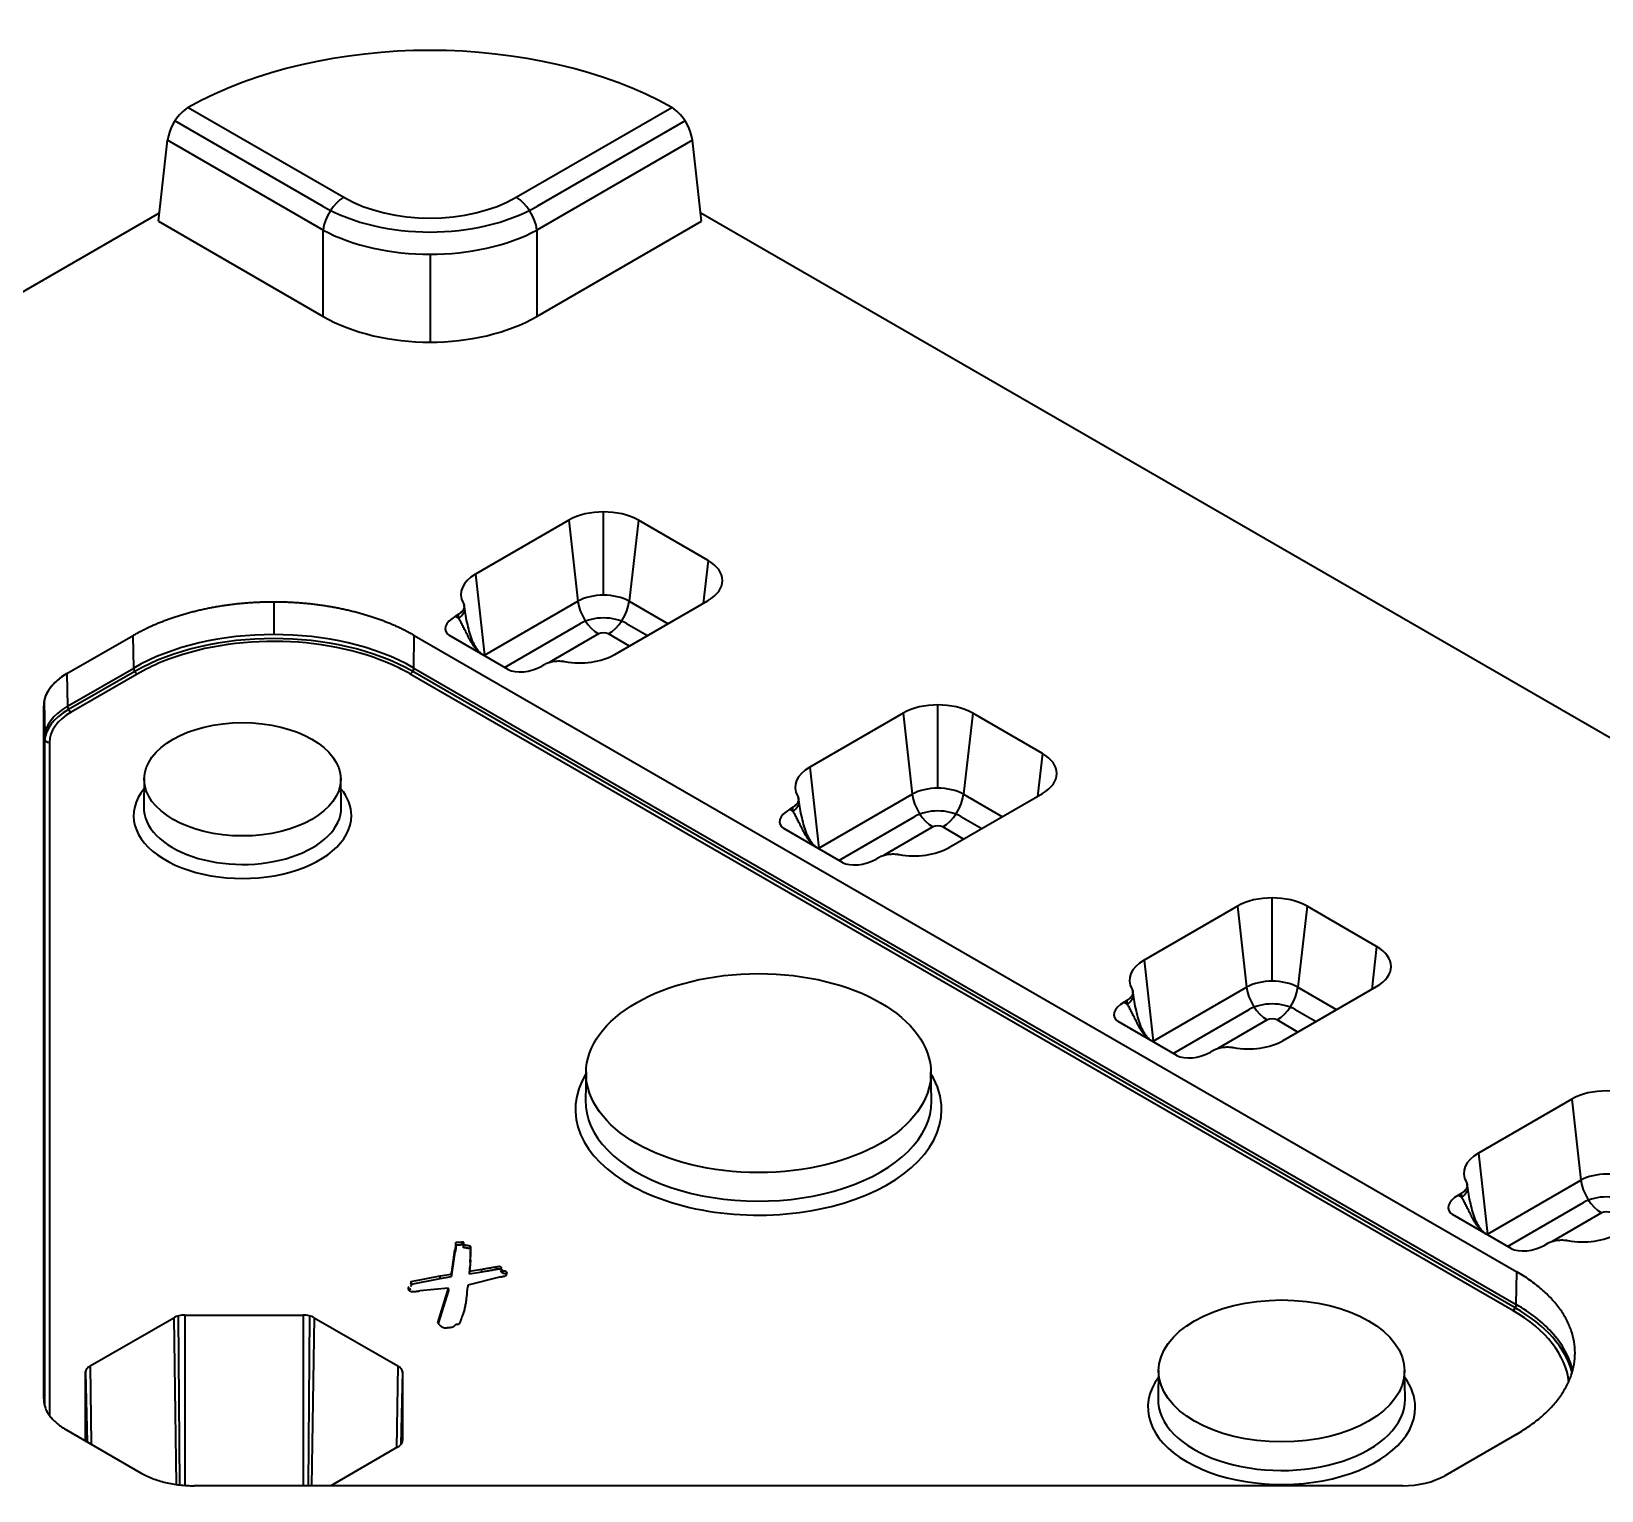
# Model space of a CAD drawing. Header units: millimetres. Extents: x 2742 to 8552, y -10326 to 2528.
# Drawn here: x 4228.6 to 4308.3, y -3736 to -3662 of the extents above; entities that cross this region are included whole.
import ezdxf

# ---------------------------------------------------------------- set-up
doc = ezdxf.new("R2010")
doc.units = ezdxf.units.MM
doc.layers.add('core', color=7, linetype='Continuous', lineweight=20)

msp = doc.modelspace()

# ---------------------------------------------------------------- linework, layer by layer
at = {"layer": 'core', "color": 7, "linetype": 'Continuous', "lineweight": 35}
for p, q in [((4236.564, -3665.817), (4244.458, -3670.374)), ((4253.21, -3670.374), (4261.104, -3665.817)), ((4243.416, -3670.837), (4235.886, -3666.49)), ((4261.782, -3666.49), (4254.252, -3670.837)), ((4235.045, -3671.592), (4235.513, -3667.477)), ((4243.407, -3672.035), (4235.513, -3667.477)), ((4262.155, -3667.477), (4254.261, -3672.035)), ((4262.622, -3671.592), (4262.155, -3667.477)), ((4167.145, -3710.386), (4235.094, -3671.156)), ((4235.045, -3671.592), (4243.407, -3676.42)), ((4254.261, -3676.42), (4262.622, -3671.592)), ((4262.573, -3671.155), (4337.593, -3714.468)), ((4243.407, -3676.42), (4243.407, -3672.035)), ((4254.261, -3672.035), (4254.261, -3676.42)), ((4248.834, -3673.262), (4248.834, -3677.725)), ((4255.874, -3686.766), (4251.136, -3689.502)), ((4255.874, -3686.766), (4256.342, -3690.881)), ((4257.642, -3690.57), (4257.642, -3686.344)), ((4259.409, -3686.766), (4258.941, -3690.881)), ((4262.945, -3688.808), (4259.409, -3686.766)), ((4262.945, -3688.808), (4262.696, -3690.992)), ((4251.136, -3689.502), (4251.604, -3693.617)), ((4240.901, -3690.905), (4240.901, -3692.57)), ((4251.604, -3693.617), (4256.342, -3690.881)), ((4258.207, -3693.584), (4262.945, -3690.849)), ((4258.941, -3690.881), (4260.915, -3692.021)), ((4250.121, -3691.639), (4250.27, -3691.553)), ((4250.121, -3691.639), (4250.298, -3691.742)), ((4230.402, -3694.554), (4233.767, -3692.611)), ((4233.792, -3694.27), (4233.767, -3692.611)), ((4248.011, -3694.27), (4248.036, -3692.611)), ((4248.036, -3692.611), (4303.999, -3724.921)), ((4252.797, -3694.34), (4249.828, -3692.625)), ((4252.616, -3694.235), (4256.474, -3692.007)), ((4257.392, -3692.542), (4254.884, -3693.99)), ((4258.952, -3693.154), (4257.891, -3692.542)), ((4258.809, -3692.007), (4259.874, -3692.622)), ((4254.654, -3694.084), (4254.505, -3694.17)), ((4230.402, -3694.554), (4230.438, -3696.207)), ((4230.438, -3696.207), (4233.792, -3694.27)), ((4233.845, -3694.444), (4230.491, -3696.381)), ((4233.97, -3694.574), (4230.615, -3696.511)), ((4303.796, -3726.884), (4247.833, -3694.574)), ((4303.92, -3726.755), (4247.957, -3694.444)), ((4248.011, -3694.27), (4303.974, -3726.58)), ((4229.26, -3697.848), (4229.225, -3696.194)), ((4229.225, -3731.37), (4229.225, -3696.194)), ((4229.241, -3695.989), (4229.276, -3697.641)), ((4272.844, -3696.564), (4268.106, -3699.3)), ((4272.844, -3696.564), (4273.312, -3700.679)), ((4274.612, -3700.368), (4274.612, -3696.141)), ((4276.38, -3696.564), (4275.912, -3700.679)), ((4279.916, -3698.605), (4276.38, -3696.564)), ((4229.26, -3731.576), (4229.26, -3697.848)), ((4229.265, -3698.046), (4229.265, -3731.685)), ((4229.511, -3698.049), (4229.511, -3732.204)), ((4279.916, -3698.605), (4279.667, -3700.79)), ((4268.106, -3699.3), (4268.574, -3703.415)), ((4234.329, -3699.881), (4234.299, -3701.31)), ((4244.33, -3701.31), (4244.3, -3699.881)), ((4267.091, -3701.437), (4267.241, -3701.351)), ((4267.091, -3701.437), (4267.269, -3701.54)), ((4268.574, -3703.415), (4273.312, -3700.679)), ((4275.177, -3703.382), (4279.916, -3700.647)), ((4275.912, -3700.679), (4277.886, -3701.819)), ((4269.587, -3704.033), (4273.445, -3701.805)), ((4275.78, -3701.805), (4276.844, -3702.42)), ((4269.768, -3704.138), (4266.798, -3702.423)), ((4274.363, -3702.34), (4271.855, -3703.788)), ((4275.922, -3702.952), (4274.862, -3702.34)), ((4271.625, -3703.882), (4271.475, -3703.968)), ((4291.583, -3710.166), (4291.583, -3705.939)), ((4289.815, -3706.362), (4285.077, -3709.098)), ((4289.815, -3706.362), (4290.283, -3710.477)), ((4293.351, -3706.362), (4292.883, -3710.477)), ((4296.886, -3708.403), (4293.351, -3706.362)), ((4296.886, -3708.403), (4296.638, -3710.588)), ((4285.077, -3709.098), (4285.545, -3713.213)), ((4285.545, -3713.213), (4290.283, -3710.477)), ((4292.148, -3713.18), (4296.886, -3710.445)), ((4292.883, -3710.477), (4294.856, -3711.617)), ((4284.062, -3711.235), (4284.211, -3711.149)), ((4284.062, -3711.235), (4284.24, -3711.338)), ((4286.557, -3713.831), (4290.415, -3711.603)), ((4292.75, -3711.603), (4293.815, -3712.218)), ((4286.739, -3713.935), (4283.769, -3712.221)), ((4291.333, -3712.138), (4288.825, -3713.586)), ((4292.893, -3712.75), (4291.832, -3712.138)), ((4288.596, -3713.68), (4288.446, -3713.766)), ((4256.754, -3714.772), (4256.723, -3716.2)), ((4274.291, -3716.2), (4274.261, -3714.772)), ((4306.786, -3716.16), (4302.047, -3718.896)), ((4306.786, -3716.16), (4307.254, -3720.275)), ((4302.047, -3718.896), (4302.515, -3723.011)), ((4302.515, -3723.011), (4307.254, -3720.275)), ((4301.032, -3721.033), (4301.182, -3720.947)), ((4301.032, -3721.033), (4301.21, -3721.136)), ((4303.709, -3723.733), (4300.739, -3722.019)), ((4303.528, -3723.629), (4307.386, -3721.401)), ((4308.304, -3721.936), (4305.796, -3723.384)), ((4250.445, -3723.554), (4250.441, -3723.424)), ((4250.527, -3723.612), (4250.54, -3723.489)), ((4250.527, -3723.612), (4250.535, -3723.697)), ((4250.54, -3723.489), (4250.547, -3723.567)), ((4250.872, -3723.757), (4250.881, -3723.629)), ((4305.566, -3723.478), (4305.416, -3723.564)), ((4249.936, -3724.946), (4250.099, -3723.801)), ((4249.949, -3725.07), (4250.113, -3723.925)), ((4250.113, -3723.925), (4250.099, -3723.801)), ((4250.868, -3724.457), (4250.847, -3724.831)), ((4250.881, -3724.334), (4250.86, -3724.708)), ((4250.868, -3724.457), (4250.881, -3724.334)), ((4247.875, -3725.413), (4249.353, -3725.134)), ((4247.887, -3725.542), (4249.357, -3725.265)), ((4249.353, -3725.134), (4249.908, -3725.036)), ((4249.357, -3725.265), (4249.353, -3725.134)), ((4249.357, -3725.265), (4249.919, -3725.165)), ((4249.908, -3725.036), (4249.936, -3724.946)), ((4249.919, -3725.165), (4249.908, -3725.036)), ((4249.919, -3725.165), (4249.949, -3725.07)), ((4249.949, -3725.07), (4249.936, -3724.946)), ((4252.423, -3725.184), (4250.76, -3725.602)), ((4250.847, -3724.831), (4250.832, -3725.038)), ((4250.832, -3725.038), (4250.846, -3724.905)), ((4251.468, -3724.933), (4250.832, -3725.038)), ((4250.86, -3724.708), (4250.846, -3724.905)), ((4251.464, -3724.802), (4250.846, -3724.905)), ((4250.847, -3724.831), (4250.86, -3724.708)), ((4252.207, -3724.809), (4252.203, -3724.679)), ((4252.709, -3725.069), (4252.722, -3724.946)), ((4252.722, -3724.946), (4252.729, -3724.991)), ((4303.974, -3726.58), (4303.999, -3724.921)), ((4247.833, -3725.537), (4247.882, -3725.508)), ((4247.846, -3725.663), (4247.898, -3725.633)), ((4249.765, -3725.75), (4248.316, -3725.889)), ((4249.233, -3727.51), (4249.765, -3725.75)), ((4249.27, -3727.552), (4249.782, -3725.864)), ((4249.782, -3725.864), (4249.765, -3725.75)), ((4250.733, -3725.815), (4250.746, -3725.692)), ((4250.76, -3725.602), (4250.746, -3725.692)), ((4231.582, -3729.701), (4235.828, -3727.25)), ((4235.828, -3727.25), (4235.955, -3735.71)), ((4236.136, -3735.741), (4236.061, -3727.157)), ((4236.388, -3727.116), (4236.388, -3735.754)), ((4236.388, -3727.116), (4242.394, -3727.116)), ((4242.394, -3727.116), (4242.394, -3735.781)), ((4242.722, -3727.157), (4242.646, -3735.781)), ((4242.954, -3727.25), (4242.826, -3735.781)), ((4242.954, -3727.25), (4247.201, -3729.701)), ((4231.35, -3730.025), (4231.425, -3733.551)), ((4231.35, -3733.492), (4231.35, -3730.025)), ((4231.429, -3733.553), (4231.353, -3729.984)), ((4231.582, -3729.701), (4231.641, -3733.676)), ((4247.201, -3729.701), (4247.139, -3733.851)), ((4247.43, -3729.984), (4247.351, -3733.695)), ((4247.433, -3730.025), (4247.355, -3733.689)), ((4247.433, -3730.025), (4247.433, -3733.492)), ((4285.819, -3729.912), (4285.788, -3731.34)), ((4298.332, -3731.34), (4298.302, -3729.912)), ((4230.341, -3732.925), (4234.173, -3735.138)), ((4303.999, -3733.159), (4300.34, -3735.272)), ((4231.35, -3733.492), (4231.35, -3733.508)), ((4247.201, -3733.815), (4243.796, -3735.782)), ((4298.208, -3735.782), (4236.866, -3735.782))]:
    msp.add_line(p, q, dxfattribs=at)
for centre, major_axis, ratio, start_param, end_param in [((4248.834, -3673.021), (-17.5, 0), 0.57735, 3.935401, 5.489377), ((4236.564, -3667.041), (-0.75, -1.299), 0.57735, 4.025266, 5.358161), ((4261.104, -3667.041), (-0.75, 1.299), 0.57735, 4.066617, 5.399512), ((4244.458, -3671.599), (0.75, 1.299), 0.57735, 0.785398, 2.216568), ((4248.834, -3667.576), (7.75, 0), 0.588643, 3.938255, 5.486523), ((4248.834, -3667.748), (6.25, 0), 0.588643, 3.936676, 5.488102), ((4253.21, -3671.599), (-0.75, 1.299), 0.57735, 4.066617, 5.497787), ((4248.834, -3668.972), (7.75, 0), 0.553507, 3.936676, 5.488102), ((4248.834, -3673.163), (7.75, 0), 0.588643, 3.936676, 5.488102), ((4257.642, -3687.787), (-2.5, 0), 0.57735, 3.926991, 5.497787), ((4261.177, -3689.828), (-2.5, 0), 0.57735, 2.356194, 3.926991), ((4252.904, -3690.522), (-2.5, 0), 0.57735, 5.497787, 6.59237), ((4257.642, -3691.632), (1.838, 0), 0.57735, 0.785398, 2.356194), ((4257.392, -3691.317), (0.75, -1.299), 0.57735, 4.066617, 5.497787), ((4257.891, -3691.317), (0.75, 1.299), 0.57735, 3.926991, 5.358161), ((4250.828, -3692.048), (1.213, 0.325), 0.517638, 2.048455, 3.619251), ((4249.591, -3691.334), (-0.989, -0.147), 0.660533, 2.264344, 3.13673), ((4257.642, -3692.686), (1.657, 0), 0.57735, 0.788971, 2.352621), ((4240.901, -3698.375), (10.054, 0), 0.57735, 0.785398, 2.356194), ((4240.901, -3698.576), (-10.05, 0), 0.57735, 3.934085, 5.490693), ((4240.901, -3698.576), (-9.803, 0), 0.57735, 4.002095, 5.329957), ((4257.642, -3692.686), (-0.353, 0), 0.57735, 3.926991, 5.497787), ((4240.901, -3698.576), (-9.803, 0), 0.57735, 5.329957, 5.497787), ((4250.722, -3694.249), (-0.667, -0.745), 0.337302, 3.150792, 3.264561), ((4250.684, -3691.965), (-1.029, 1.668), 0.212564, 2.564804, 2.766162), ((4252.904, -3694.367), (1.838, 0), 0.57735, 2.356194, 2.378652), ((4252.654, -3694.053), (0.75, -1.299), 0.57735, 4.066617, 4.094458), ((4253.797, -3693.762), (1.213, 0.325), 0.517638, 3.619251, 5.190047), ((4256.439, -3692.564), (-2.5, 0), 0.57735, 1.261612, 2.356194), ((4233.246, -3696.195), (-4.021, 0), 0.577277, 5.497975, 6.283249), ((4233.97, -3694.369), (-0.126, 0.218), 0.57735, 0.802851, 2.356194), ((4240.901, -3698.576), (-9.803, 0), 0.57735, 3.926991, 4.002094), ((4247.833, -3694.369), (0.126, 0.218), 0.57735, 3.926991, 5.480334), ((4233.281, -3697.844), (4.021, 0.005), 0.576917, 2.355598, 3.14087), ((4233.285, -3698.051), (-4.021, 0), 0.577277, 5.480725, 6.28129), ((4233.281, -3698.049), (-3.769, 0), 0.577277, 5.497976, 6.283248), ((4230.615, -3696.306), (-0.126, 0.218), 0.57735, 0.802851, 2.356194), ((4274.612, -3697.585), (-2.5, 0), 0.57735, 3.926991, 5.497787), ((4229.511, -3697.844), (-0.251, 0), 0.816497, 0.017453, 1.570796), ((4278.148, -3699.626), (-2.5, 0), 0.57735, 2.356194, 3.926991), ((4269.874, -3700.32), (-2.5, 0), 0.57735, 5.497787, 6.59237), ((4239.315, -3701.763), (5.527, 0), 0.57735, 2.69961, 6.283185), ((4239.315, -3701.763), (5.527, 0), 0.57735, 0, 0.442081), ((4274.612, -3701.43), (1.838, 0), 0.57735, 0.785398, 2.356194), ((4239.315, -3701.345), (5.016, 0), 0.57735, 3.129321, 6.283185), ((4239.315, -3701.345), (5.016, 0), 0.57735, 0, 0.012272), ((4267.798, -3701.846), (1.213, 0.325), 0.517638, 2.048455, 3.619251), ((4266.562, -3701.132), (-0.989, -0.147), 0.660533, 2.264344, 3.13673), ((4274.363, -3701.115), (0.75, -1.299), 0.57735, 4.066617, 5.497787), ((4274.612, -3702.484), (1.657, 0), 0.57735, 0.788971, 2.352621), ((4274.862, -3701.115), (0.75, 1.299), 0.57735, 3.926991, 5.358161), ((4274.612, -3702.484), (-0.353, 0), 0.57735, 3.926991, 5.497787), ((4267.693, -3704.047), (-0.667, -0.745), 0.337302, 3.150792, 3.264561), ((4267.655, -3701.763), (-1.029, 1.668), 0.212564, 2.564804, 2.766162), ((4269.874, -3704.165), (1.838, 0), 0.57735, 2.356194, 2.378652), ((4269.625, -3703.851), (0.75, -1.299), 0.57735, 4.066617, 4.094458), ((4273.41, -3702.362), (-2.5, 0), 0.57735, 1.261612, 2.356194), ((4270.768, -3703.56), (1.213, 0.325), 0.517638, 3.619251, 5.190047), ((4291.583, -3707.383), (-2.5, 0), 0.57735, 3.926991, 5.497787), ((4295.118, -3709.424), (-2.5, 0), 0.57735, 2.356194, 3.926991), ((4286.845, -3710.118), (-2.5, 0), 0.57735, 5.497787, 6.59237), ((4291.583, -3711.227), (1.838, 0), 0.57735, 0.785398, 2.356194), ((4283.532, -3710.93), (-0.989, -0.147), 0.660533, 2.264344, 3.13673), ((4291.333, -3710.913), (0.75, -1.299), 0.57735, 4.066617, 5.497787), ((4291.832, -3710.913), (0.75, 1.299), 0.57735, 3.926991, 5.358161), ((4284.769, -3711.643), (1.213, 0.325), 0.517638, 2.048455, 3.619251), ((4291.583, -3712.282), (1.657, 0), 0.57735, 0.788971, 2.352621), ((4291.583, -3712.282), (-0.353, 0), 0.57735, 3.926991, 5.497787), ((4284.663, -3713.845), (-0.667, -0.745), 0.337302, 3.150792, 3.264561), ((4284.626, -3711.561), (-1.029, 1.668), 0.212564, 2.564804, 2.766162), ((4286.845, -3713.963), (1.838, 0), 0.57735, 2.356194, 2.378652), ((4286.595, -3713.649), (0.75, -1.299), 0.57735, 4.066617, 4.094458), ((4290.38, -3712.16), (-2.5, 0), 0.57735, 1.261612, 2.356194), ((4287.739, -3713.358), (1.213, 0.325), 0.517638, 3.619251, 5.190047), ((4265.507, -3716.68), (9.296, 0), 0.57735, 2.798963, 6.283185), ((4265.507, -3716.68), (9.296, 0), 0.57735, 0, 0.342728), ((4308.553, -3717.181), (-2.5, 0), 0.57735, 3.926991, 5.497787), ((4265.507, -3716.263), (8.785, 0), 0.57735, 3.129321, 6.283185), ((4265.507, -3716.263), (8.785, 0), 0.57735, 0, 0.012272), ((4303.815, -3719.916), (-2.5, 0), 0.57735, 5.497787, 6.59237), ((4308.553, -3721.025), (1.838, 0), 0.57735, 0.785398, 2.356194), ((4308.304, -3720.711), (0.75, -1.299), 0.57735, 4.066617, 5.497787), ((4301.739, -3721.441), (1.213, 0.325), 0.517638, 2.048455, 3.619251), ((4300.503, -3720.728), (-0.989, -0.147), 0.660533, 2.264344, 3.13673), ((4308.553, -3722.08), (1.657, 0), 0.57735, 0.788971, 2.352621), ((4308.553, -3722.08), (-0.353, 0), 0.57735, 3.926991, 5.497787), ((4301.634, -3723.643), (-0.667, -0.745), 0.337302, 3.150792, 3.264561), ((4301.596, -3721.359), (-1.029, 1.668), 0.212564, 2.564804, 2.766162), ((4303.815, -3723.761), (1.838, 0), 0.57735, 2.356194, 2.378652), ((4303.566, -3723.447), (0.75, -1.299), 0.57735, 4.066617, 4.094458), ((4304.709, -3723.156), (1.213, 0.325), 0.517638, 3.619251, 5.190047), ((4307.351, -3721.958), (-2.5, 0), 0.57735, 1.261612, 2.356194), ((4303.796, -3726.679), (0.126, 0.218), 0.57735, 3.926991, 5.480334), ((4296.864, -3730.887), (-9.803, 0), 0.57735, 3.205799, 3.926991), ((4296.864, -3730.887), (-10.05, 0), 0.57735, 3.288803, 3.934085), ((4296.864, -3730.685), (10.054, 0), 0.57735, 0.483732, 0.785398), ((4296.864, -3730.685), (10.054, 0), 0.57735, 0.123479, 0.483732), ((4292.06, -3731.803), (6.784, 0), 0.57735, 2.742021, 6.283185), ((4292.06, -3731.803), (6.784, 0), 0.57735, 0, 0.399669), ((4292.06, -3731.385), (6.272, 0), 0.57735, 3.129321, 6.283185), ((4292.06, -3731.385), (6.272, 0), 0.57735, 0, 0.012272), ((4298.208, -3734.041), (-3.015, 0), 0.577423, 1.570986, 2.356258)]:
    msp.add_ellipse(centre, major_axis=major_axis, ratio=ratio, start_param=start_param, end_param=end_param, dxfattribs=at)
for centre, major_axis in [((4239.315, -3699.917), (-4.986, 0)), ((4265.507, -3714.834), (-8.754, 0)), ((4292.06, -3729.956), (-6.242, 0))]:
    msp.add_ellipse(centre, major_axis=major_axis, ratio=0.57735, dxfattribs=at)
for points, degree in [([(4236.46, -3665.883), (4236.494, -3665.859), (4236.529, -3665.837), (4236.564, -3665.817)], 3), ([(4261.104, -3665.817), (4261.139, -3665.837), (4261.174, -3665.859), (4261.208, -3665.883)], 3), ([(4233.767, -3692.611), (4234.47, -3692.205), (4236.122, -3691.568), (4237.958, -3691.129), (4239.907, -3690.905), (4241.895, -3690.905), (4243.844, -3691.129), (4245.68, -3691.568), (4247.333, -3692.205), (4248.036, -3692.611)], 2), ([(4250.298, -3691.742), (4250.289, -3691.679), (4250.28, -3691.616), (4250.27, -3691.553)], 3), ([(4250.581, -3691.186), (4250.566, -3691.086)], 1), ([(4230.402, -3694.554), (4230.309, -3694.608), (4230.133, -3694.722), (4229.897, -3694.907), (4229.694, -3695.103), (4229.525, -3695.31), (4229.392, -3695.524), (4229.296, -3695.745), (4229.238, -3695.969), (4229.225, -3696.119), (4229.225, -3696.194)], 3), ([(4267.269, -3701.54), (4267.26, -3701.477), (4267.25, -3701.414), (4267.241, -3701.351)], 3), ([(4267.551, -3700.984), (4267.537, -3700.884)], 1), ([(4284.522, -3710.782), (4284.507, -3710.682)], 1), ([(4284.24, -3711.338), (4284.23, -3711.275), (4284.221, -3711.212), (4284.211, -3711.149)], 3), ([(4301.492, -3720.58), (4301.478, -3720.48)], 1), ([(4301.21, -3721.136), (4301.201, -3721.073), (4301.191, -3721.01), (4301.182, -3720.947)], 3), ([(4250.535, -3723.697), (4250.536, -3723.683), (4250.539, -3723.654), (4250.543, -3723.611), (4250.546, -3723.582), (4250.547, -3723.567)], 3), ([(4251.468, -3724.933), (4251.464, -3724.802)], 1), ([(4252.451, -3724.766), (4252.438, -3724.89)], 1), ([(4252.466, -3724.806), (4252.462, -3724.8), (4252.455, -3724.787), (4252.45, -3724.767), (4252.45, -3724.755), (4252.452, -3724.749)], 3), ([(4252.454, -3724.934), (4252.456, -3724.919), (4252.458, -3724.891), (4252.462, -3724.849), (4252.465, -3724.82), (4252.466, -3724.806)], 3), ([(4252.537, -3724.88), (4252.535, -3724.871), (4252.527, -3724.854), (4252.502, -3724.829), (4252.479, -3724.814), (4252.466, -3724.806)], 3), ([(4252.525, -3725.01), (4252.526, -3724.995), (4252.529, -3724.967), (4252.533, -3724.923), (4252.536, -3724.895), (4252.537, -3724.88)], 3), ([(4247.763, -3725.826), (4247.762, -3725.812), (4247.76, -3725.783), (4247.757, -3725.74), (4247.755, -3725.711), (4247.754, -3725.697)], 3), ([(4247.875, -3725.413), (4247.872, -3725.418), (4247.868, -3725.428), (4247.864, -3725.443), (4247.863, -3725.459), (4247.866, -3725.475), (4247.872, -3725.492), (4247.878, -3725.502), (4247.882, -3725.508)], 3), ([(4247.898, -3725.633), (4247.896, -3725.619), (4247.893, -3725.591), (4247.888, -3725.55), (4247.884, -3725.522), (4247.882, -3725.508)], 3), ([(4250.289, -3727.57), (4250.313, -3727.556), (4250.351, -3727.524), (4250.386, -3727.461), (4250.405, -3727.391), (4250.417, -3727.34), (4250.427, -3727.314)], 3), ([(4229.225, -3731.37), (4229.225, -3731.442), (4229.237, -3731.586), (4229.292, -3731.8), (4229.383, -3732.009), (4229.509, -3732.213), (4229.669, -3732.408), (4229.862, -3732.593), (4230.085, -3732.767), (4230.252, -3732.874), (4230.341, -3732.925)], 3), ([(4234.173, -3735.138), (4234.261, -3735.188), (4234.446, -3735.285), (4234.747, -3735.414), (4235.068, -3735.525), (4235.406, -3735.617), (4235.759, -3735.69), (4236.122, -3735.743), (4236.492, -3735.774), (4236.741, -3735.782), (4236.866, -3735.782)], 3)]:
    msp.add_open_spline(points, degree=degree, dxfattribs=at)
for points, knots in [([(4250.522, -3690.962), (4250.536, -3690.987), (4250.547, -3691.013), (4250.563, -3691.065), (4250.567, -3691.092), (4250.569, -3691.125), (4250.569, -3691.132), (4250.569, -3691.145), (4250.569, -3691.152), (4250.568, -3691.172), (4250.566, -3691.186), (4250.559, -3691.225), (4250.551, -3691.251), (4250.534, -3691.29), (4250.528, -3691.303), (4250.518, -3691.322), (4250.514, -3691.328), (4250.506, -3691.341), (4250.502, -3691.347), (4250.48, -3691.378), (4250.46, -3691.402), (4250.415, -3691.449), (4250.39, -3691.471), (4250.355, -3691.497), (4250.348, -3691.503), (4250.333, -3691.513), (4250.326, -3691.518), (4250.303, -3691.533), (4250.287, -3691.543), (4250.27, -3691.553)], [0, 0, 0, 0, 0.125, 0.125, 0.25, 0.25, 0.28125, 0.28125, 0.3125, 0.3125, 0.375, 0.375, 0.5, 0.5, 0.5625, 0.5625, 0.59375, 0.59375, 0.625, 0.625, 0.75, 0.75, 0.875, 0.875, 0.90625, 0.90625, 0.9375, 0.9375, 1, 1, 1, 1]), ([(4251.353, -3693.482), (4251.314, -3693.449), (4251.277, -3693.414), (4251.224, -3693.358), (4251.198, -3693.33), (4251.173, -3693.301), (4251.156, -3693.281), (4251.148, -3693.271), (4251.108, -3693.221), (4251.078, -3693.18), (4251.021, -3693.097), (4250.994, -3693.055), (4250.942, -3692.972), (4250.917, -3692.93), (4250.882, -3692.867), (4250.87, -3692.846), (4250.847, -3692.805), (4250.836, -3692.784), (4250.803, -3692.724), (4250.782, -3692.684), (4250.742, -3692.605), (4250.722, -3692.567), (4250.693, -3692.51), (4250.683, -3692.491), (4250.664, -3692.454), (4250.655, -3692.436), (4250.627, -3692.381), (4250.609, -3692.345), (4250.556, -3692.241), (4250.522, -3692.174), (4250.456, -3692.044), (4250.424, -3691.981), (4250.36, -3691.859), (4250.329, -3691.8), (4250.298, -3691.742)], [0, 0, 0, 0, 0.0625, 0.0625, 0.09375, 0.109375, 0.109375, 0.125, 0.125, 0.1875, 0.1875, 0.25, 0.25, 0.3125, 0.3125, 0.34375, 0.34375, 0.375, 0.375, 0.4375, 0.4375, 0.5, 0.5, 0.53125, 0.53125, 0.5625, 0.5625, 0.625, 0.625, 0.75, 0.75, 0.875, 0.875, 1, 1, 1, 1]), ([(4251.392, -3693.497), (4251.372, -3693.483), (4251.286, -3693.416), (4251.142, -3693.21), (4250.98, -3692.882), (4250.847, -3692.487), (4250.735, -3692.046), (4250.646, -3691.602), (4250.6, -3691.321), (4250.582, -3691.189)], [0, 0, 0, 0, 0.034804, 0.150547, 0.276253, 0.427302, 0.598796, 0.800534, 1, 1, 1, 1]), ([(4254.654, -3694.084), (4254.687, -3694.065), (4254.722, -3694.047), (4254.795, -3694.015), (4254.834, -3694.001), (4254.894, -3693.981), (4254.915, -3693.975), (4254.957, -3693.963), (4254.978, -3693.958), (4255.042, -3693.943), (4255.086, -3693.935), (4255.153, -3693.925), (4255.176, -3693.922), (4255.221, -3693.918), (4255.244, -3693.916), (4255.314, -3693.912), (4255.406, -3693.91), (4255.497, -3693.915), (4255.566, -3693.922), (4255.588, -3693.925), (4255.634, -3693.931), (4255.656, -3693.935), (4255.678, -3693.939)], [0, 0, 0, 0, 0.125, 0.125, 0.25, 0.25, 0.3125, 0.3125, 0.375, 0.375, 0.5, 0.5, 0.5625, 0.5625, 0.625, 0.625, 0.75, 0.875, 0.875, 0.9375, 0.9375, 1, 1, 1, 1]), ([(4267.493, -3700.76), (4267.507, -3700.785), (4267.518, -3700.811), (4267.533, -3700.863), (4267.538, -3700.89), (4267.54, -3700.923), (4267.54, -3700.93), (4267.54, -3700.943), (4267.54, -3700.95), (4267.538, -3700.97), (4267.537, -3700.983), (4267.53, -3701.023), (4267.522, -3701.049), (4267.505, -3701.088), (4267.499, -3701.101), (4267.488, -3701.12), (4267.484, -3701.126), (4267.477, -3701.139), (4267.472, -3701.145), (4267.451, -3701.176), (4267.431, -3701.2), (4267.386, -3701.247), (4267.361, -3701.269), (4267.326, -3701.295), (4267.318, -3701.301), (4267.304, -3701.311), (4267.296, -3701.316), (4267.273, -3701.331), (4267.257, -3701.341), (4267.241, -3701.351)], [0, 0, 0, 0, 0.125, 0.125, 0.25, 0.25, 0.28125, 0.28125, 0.3125, 0.3125, 0.375, 0.375, 0.5, 0.5, 0.5625, 0.5625, 0.59375, 0.59375, 0.625, 0.625, 0.75, 0.75, 0.875, 0.875, 0.90625, 0.90625, 0.9375, 0.9375, 1, 1, 1, 1]), ([(4268.362, -3703.295), (4268.342, -3703.281), (4268.257, -3703.214), (4268.113, -3703.008), (4267.95, -3702.68), (4267.817, -3702.285), (4267.706, -3701.844), (4267.616, -3701.4), (4267.57, -3701.119), (4267.552, -3700.987)], [0, 0, 0, 0, 0.034804, 0.150547, 0.276253, 0.427302, 0.598796, 0.800534, 1, 1, 1, 1]), ([(4268.324, -3703.28), (4268.285, -3703.247), (4268.248, -3703.212), (4268.194, -3703.156), (4268.169, -3703.128), (4268.144, -3703.099), (4268.127, -3703.079), (4268.119, -3703.069), (4268.079, -3703.019), (4268.049, -3702.978), (4267.991, -3702.895), (4267.964, -3702.853), (4267.913, -3702.77), (4267.888, -3702.728), (4267.852, -3702.665), (4267.84, -3702.644), (4267.818, -3702.603), (4267.807, -3702.582), (4267.774, -3702.521), (4267.753, -3702.482), (4267.712, -3702.403), (4267.692, -3702.365), (4267.663, -3702.308), (4267.654, -3702.289), (4267.635, -3702.252), (4267.626, -3702.234), (4267.598, -3702.179), (4267.58, -3702.143), (4267.527, -3702.039), (4267.493, -3701.972), (4267.427, -3701.842), (4267.394, -3701.779), (4267.331, -3701.657), (4267.3, -3701.598), (4267.269, -3701.54)], [0, 0, 0, 0, 0.0625, 0.0625, 0.09375, 0.109375, 0.109375, 0.125, 0.125, 0.1875, 0.1875, 0.25, 0.25, 0.3125, 0.3125, 0.34375, 0.34375, 0.375, 0.375, 0.4375, 0.4375, 0.5, 0.5, 0.53125, 0.53125, 0.5625, 0.5625, 0.625, 0.625, 0.75, 0.75, 0.875, 0.875, 1, 1, 1, 1]), ([(4271.625, -3703.882), (4271.658, -3703.863), (4271.693, -3703.845), (4271.766, -3703.813), (4271.804, -3703.799), (4271.865, -3703.779), (4271.885, -3703.773), (4271.927, -3703.761), (4271.948, -3703.756), (4272.013, -3703.741), (4272.057, -3703.733), (4272.124, -3703.723), (4272.146, -3703.72), (4272.192, -3703.716), (4272.215, -3703.714), (4272.284, -3703.71), (4272.376, -3703.708), (4272.468, -3703.713), (4272.536, -3703.72), (4272.559, -3703.722), (4272.604, -3703.729), (4272.627, -3703.732), (4272.649, -3703.737)], [0, 0, 0, 0, 0.125, 0.125, 0.25, 0.25, 0.3125, 0.3125, 0.375, 0.375, 0.5, 0.5, 0.5625, 0.5625, 0.625, 0.625, 0.75, 0.875, 0.875, 0.9375, 0.9375, 1, 1, 1, 1]), ([(4284.463, -3710.558), (4284.477, -3710.583), (4284.488, -3710.609), (4284.504, -3710.661), (4284.509, -3710.688), (4284.51, -3710.721), (4284.511, -3710.728), (4284.511, -3710.741), (4284.51, -3710.748), (4284.509, -3710.768), (4284.507, -3710.781), (4284.5, -3710.821), (4284.492, -3710.847), (4284.476, -3710.886), (4284.469, -3710.899), (4284.459, -3710.918), (4284.455, -3710.924), (4284.447, -3710.937), (4284.443, -3710.943), (4284.422, -3710.974), (4284.402, -3710.998), (4284.356, -3711.045), (4284.331, -3711.067), (4284.296, -3711.093), (4284.289, -3711.099), (4284.274, -3711.109), (4284.267, -3711.114), (4284.244, -3711.129), (4284.228, -3711.139), (4284.211, -3711.149)], [0, 0, 0, 0, 0.125, 0.125, 0.25, 0.25, 0.28125, 0.28125, 0.3125, 0.3125, 0.375, 0.375, 0.5, 0.5, 0.5625, 0.5625, 0.59375, 0.59375, 0.625, 0.625, 0.75, 0.75, 0.875, 0.875, 0.90625, 0.90625, 0.9375, 0.9375, 1, 1, 1, 1]), ([(4285.333, -3713.092), (4285.313, -3713.079), (4285.227, -3713.012), (4285.083, -3712.806), (4284.921, -3712.478), (4284.788, -3712.083), (4284.677, -3711.642), (4284.587, -3711.198), (4284.541, -3710.917), (4284.523, -3710.785)], [0, 0, 0, 0, 0.034804, 0.150547, 0.276253, 0.427302, 0.598796, 0.800534, 1, 1, 1, 1]), ([(4285.294, -3713.078), (4285.255, -3713.045), (4285.218, -3713.01), (4285.165, -3712.954), (4285.139, -3712.926), (4285.114, -3712.897), (4285.098, -3712.877), (4285.089, -3712.867), (4285.049, -3712.816), (4285.019, -3712.776), (4284.962, -3712.693), (4284.935, -3712.651), (4284.883, -3712.568), (4284.858, -3712.526), (4284.823, -3712.463), (4284.811, -3712.442), (4284.788, -3712.401), (4284.777, -3712.38), (4284.744, -3712.319), (4284.723, -3712.28), (4284.683, -3712.201), (4284.663, -3712.163), (4284.634, -3712.106), (4284.624, -3712.087), (4284.606, -3712.05), (4284.596, -3712.032), (4284.569, -3711.977), (4284.551, -3711.941), (4284.498, -3711.837), (4284.463, -3711.77), (4284.397, -3711.64), (4284.365, -3711.577), (4284.301, -3711.455), (4284.27, -3711.396), (4284.24, -3711.338)], [0, 0, 0, 0, 0.0625, 0.0625, 0.09375, 0.109375, 0.109375, 0.125, 0.125, 0.1875, 0.1875, 0.25, 0.25, 0.3125, 0.3125, 0.34375, 0.34375, 0.375, 0.375, 0.4375, 0.4375, 0.5, 0.5, 0.53125, 0.53125, 0.5625, 0.5625, 0.625, 0.625, 0.75, 0.75, 0.875, 0.875, 1, 1, 1, 1]), ([(4288.596, -3713.68), (4288.628, -3713.661), (4288.663, -3713.643), (4288.737, -3713.611), (4288.775, -3713.597), (4288.835, -3713.577), (4288.856, -3713.571), (4288.898, -3713.559), (4288.919, -3713.554), (4288.983, -3713.539), (4289.027, -3713.531), (4289.094, -3713.521), (4289.117, -3713.518), (4289.162, -3713.514), (4289.185, -3713.512), (4289.255, -3713.508), (4289.347, -3713.506), (4289.438, -3713.511), (4289.507, -3713.518), (4289.53, -3713.52), (4289.575, -3713.527), (4289.597, -3713.53), (4289.619, -3713.535)], [0, 0, 0, 0, 0.125, 0.125, 0.25, 0.25, 0.3125, 0.3125, 0.375, 0.375, 0.5, 0.5, 0.5625, 0.5625, 0.625, 0.625, 0.75, 0.875, 0.875, 0.9375, 0.9375, 1, 1, 1, 1]), ([(4301.434, -3720.356), (4301.448, -3720.381), (4301.459, -3720.407), (4301.474, -3720.459), (4301.479, -3720.486), (4301.481, -3720.519), (4301.481, -3720.526), (4301.481, -3720.539), (4301.481, -3720.546), (4301.48, -3720.566), (4301.478, -3720.579), (4301.471, -3720.619), (4301.463, -3720.645), (4301.446, -3720.684), (4301.44, -3720.697), (4301.429, -3720.716), (4301.426, -3720.722), (4301.418, -3720.735), (4301.414, -3720.741), (4301.392, -3720.772), (4301.372, -3720.796), (4301.327, -3720.843), (4301.302, -3720.865), (4301.267, -3720.891), (4301.26, -3720.897), (4301.245, -3720.907), (4301.237, -3720.912), (4301.214, -3720.927), (4301.198, -3720.937), (4301.182, -3720.947)], [0, 0, 0, 0, 0.125, 0.125, 0.25, 0.25, 0.28125, 0.28125, 0.3125, 0.3125, 0.375, 0.375, 0.5, 0.5, 0.5625, 0.5625, 0.59375, 0.59375, 0.625, 0.625, 0.75, 0.75, 0.875, 0.875, 0.90625, 0.90625, 0.9375, 0.9375, 1, 1, 1, 1]), ([(4302.265, -3722.876), (4302.226, -3722.843), (4302.189, -3722.808), (4302.136, -3722.752), (4302.11, -3722.724), (4302.085, -3722.695), (4302.068, -3722.675), (4302.06, -3722.665), (4302.02, -3722.614), (4301.99, -3722.574), (4301.932, -3722.491), (4301.905, -3722.449), (4301.854, -3722.366), (4301.829, -3722.324), (4301.793, -3722.261), (4301.782, -3722.24), (4301.759, -3722.199), (4301.748, -3722.178), (4301.715, -3722.117), (4301.694, -3722.078), (4301.653, -3721.999), (4301.634, -3721.961), (4301.605, -3721.904), (4301.595, -3721.885), (4301.576, -3721.848), (4301.567, -3721.83), (4301.539, -3721.775), (4301.521, -3721.739), (4301.468, -3721.635), (4301.434, -3721.568), (4301.368, -3721.438), (4301.335, -3721.375), (4301.272, -3721.253), (4301.241, -3721.194), (4301.21, -3721.136)], [0, 0, 0, 0, 0.0625, 0.0625, 0.09375, 0.109375, 0.109375, 0.125, 0.125, 0.1875, 0.1875, 0.25, 0.25, 0.3125, 0.3125, 0.34375, 0.34375, 0.375, 0.375, 0.4375, 0.4375, 0.5, 0.5, 0.53125, 0.53125, 0.5625, 0.5625, 0.625, 0.625, 0.75, 0.75, 0.875, 0.875, 1, 1, 1, 1]), ([(4302.304, -3722.89), (4302.283, -3722.877), (4302.198, -3722.81), (4302.054, -3722.604), (4301.891, -3722.276), (4301.759, -3721.881), (4301.647, -3721.439), (4301.558, -3720.996), (4301.512, -3720.715), (4301.493, -3720.583)], [0, 0, 0, 0, 0.034804, 0.150547, 0.276253, 0.427302, 0.598796, 0.800534, 1, 1, 1, 1]), ([(4250.441, -3723.424), (4250.428, -3723.426), (4250.401, -3723.431), (4250.364, -3723.433), (4250.328, -3723.433), (4250.294, -3723.432), (4250.26, -3723.431), (4250.233, -3723.43), (4250.212, -3723.431), (4250.197, -3723.431), (4250.183, -3723.433), (4250.17, -3723.435), (4250.159, -3723.439), (4250.149, -3723.444), (4250.141, -3723.45), (4250.135, -3723.457), (4250.13, -3723.464), (4250.127, -3723.472), (4250.125, -3723.48), (4250.123, -3723.491), (4250.122, -3723.506), (4250.123, -3723.523), (4250.126, -3723.541), (4250.127, -3723.561), (4250.128, -3723.581), (4250.128, -3723.609), (4250.125, -3723.646), (4250.118, -3723.694), (4250.11, -3723.745), (4250.103, -3723.782), (4250.099, -3723.801)], [0, 0, 0, 0, 0.038462, 0.076923, 0.115385, 0.153846, 0.192308, 0.230769, 0.25, 0.269231, 0.288462, 0.307692, 0.326923, 0.346154, 0.365385, 0.384615, 0.403846, 0.423077, 0.442308, 0.461538, 0.5, 0.538462, 0.576923, 0.615385, 0.653846, 0.692308, 0.769231, 0.846154, 0.923077, 1, 1, 1, 1]), ([(4250.445, -3723.554), (4250.431, -3723.557), (4250.404, -3723.561), (4250.365, -3723.564), (4250.328, -3723.564), (4250.293, -3723.563), (4250.259, -3723.562), (4250.233, -3723.561), (4250.213, -3723.561), (4250.199, -3723.562), (4250.186, -3723.563), (4250.175, -3723.565), (4250.166, -3723.568), (4250.159, -3723.572), (4250.152, -3723.577), (4250.147, -3723.583), (4250.143, -3723.589), (4250.14, -3723.597), (4250.138, -3723.604), (4250.136, -3723.615), (4250.135, -3723.628), (4250.137, -3723.646), (4250.139, -3723.664), (4250.14, -3723.684), (4250.141, -3723.704), (4250.141, -3723.732), (4250.138, -3723.769), (4250.131, -3723.817), (4250.123, -3723.869), (4250.116, -3723.906), (4250.113, -3723.925)], [0, 0, 0, 0, 0.038194, 0.076671, 0.115148, 0.153625, 0.192102, 0.230579, 0.249817, 0.269056, 0.288294, 0.307533, 0.326771, 0.34601, 0.365248, 0.384487, 0.403725, 0.422964, 0.442202, 0.461441, 0.499918, 0.538395, 0.576872, 0.615349, 0.653826, 0.692303, 0.769257, 0.846211, 0.923165, 1, 1, 1, 1]), ([(4250.54, -3723.489), (4250.541, -3723.486), (4250.542, -3723.48), (4250.544, -3723.471), (4250.545, -3723.462), (4250.545, -3723.453), (4250.545, -3723.446), (4250.544, -3723.441), (4250.543, -3723.437), (4250.542, -3723.433), (4250.54, -3723.428), (4250.536, -3723.424), (4250.532, -3723.42), (4250.527, -3723.418), (4250.523, -3723.416), (4250.517, -3723.415), (4250.512, -3723.415), (4250.506, -3723.415), (4250.5, -3723.415), (4250.492, -3723.415), (4250.481, -3723.416), (4250.467, -3723.419), (4250.454, -3723.421), (4250.445, -3723.423), (4250.441, -3723.424)], [0, 0, 0, 0, 0.0625, 0.125, 0.1875, 0.25, 0.3125, 0.34375, 0.375, 0.40625, 0.4375, 0.5, 0.53125, 0.5625, 0.59375, 0.625, 0.65625, 0.6875, 0.71875, 0.75, 0.8125, 0.875, 0.9375, 1, 1, 1, 1]), ([(4250.531, -3723.587), (4250.531, -3723.586), (4250.532, -3723.582), (4250.532, -3723.576), (4250.532, -3723.569), (4250.531, -3723.565), (4250.53, -3723.561), (4250.529, -3723.558), (4250.527, -3723.554), (4250.524, -3723.551), (4250.522, -3723.549), (4250.519, -3723.547), (4250.517, -3723.547), (4250.514, -3723.546), (4250.51, -3723.546), (4250.506, -3723.545), (4250.501, -3723.545), (4250.494, -3723.546), (4250.484, -3723.547), (4250.471, -3723.549), (4250.458, -3723.551), (4250.449, -3723.553), (4250.445, -3723.554)], [0, 0, 0, 0, 0.019019, 0.094608, 0.170197, 0.207992, 0.245786, 0.283581, 0.321375, 0.396964, 0.434759, 0.472553, 0.510348, 0.548142, 0.585937, 0.623731, 0.661526, 0.699321, 0.77491, 0.850499, 0.926088, 1, 1, 1, 1]), ([(4250.872, -3723.757), (4250.867, -3723.755), (4250.857, -3723.75), (4250.84, -3723.746), (4250.825, -3723.742), (4250.813, -3723.74), (4250.8, -3723.737), (4250.784, -3723.734), (4250.762, -3723.729), (4250.736, -3723.724), (4250.708, -3723.719), (4250.669, -3723.712), (4250.616, -3723.704), (4250.567, -3723.699), (4250.538, -3723.697), (4250.535, -3723.697)], [0, 0, 0, 0, 0.081301, 0.162601, 0.203252, 0.243902, 0.284552, 0.325203, 0.406503, 0.487804, 0.569105, 0.650406, 0.813007, 0.975608, 1, 1, 1, 1]), ([(4250.881, -3723.629), (4250.876, -3723.626), (4250.863, -3723.62), (4250.845, -3723.615), (4250.829, -3723.612), (4250.817, -3723.61), (4250.805, -3723.607), (4250.788, -3723.604), (4250.767, -3723.599), (4250.74, -3723.594), (4250.712, -3723.589), (4250.672, -3723.582), (4250.619, -3723.574), (4250.572, -3723.569), (4250.547, -3723.567)], [0, 0, 0, 0, 0.083333, 0.166667, 0.208333, 0.25, 0.291667, 0.333333, 0.416667, 0.5, 0.583333, 0.666667, 0.833333, 1, 1, 1, 1]), ([(4250.868, -3724.457), (4250.868, -3724.457), (4250.87, -3724.427), (4250.875, -3724.368), (4250.883, -3724.286), (4250.889, -3724.211), (4250.893, -3724.141), (4250.892, -3724.077), (4250.888, -3724.019), (4250.885, -3723.966), (4250.886, -3723.913), (4250.891, -3723.873), (4250.897, -3723.843), (4250.901, -3723.822), (4250.901, -3723.802), (4250.898, -3723.785), (4250.889, -3723.77), (4250.878, -3723.761), (4250.872, -3723.757)], [0, 0, 0, 0, 0.000022, 0.083353, 0.166685, 0.250016, 0.333348, 0.416679, 0.500011, 0.583342, 0.666674, 0.750005, 0.791671, 0.833337, 0.875003, 0.916668, 0.958334, 1, 1, 1, 1]), ([(4250.881, -3724.334), (4250.883, -3724.304), (4250.888, -3724.245), (4250.896, -3724.163), (4250.903, -3724.088), (4250.906, -3724.018), (4250.905, -3723.954), (4250.901, -3723.896), (4250.898, -3723.843), (4250.899, -3723.791), (4250.904, -3723.751), (4250.91, -3723.721), (4250.914, -3723.699), (4250.914, -3723.679), (4250.911, -3723.66), (4250.901, -3723.643), (4250.889, -3723.633), (4250.881, -3723.629)], [0, 0, 0, 0, 0.083333, 0.166667, 0.25, 0.333333, 0.416667, 0.5, 0.583333, 0.666667, 0.75, 0.791667, 0.833333, 0.875, 0.916667, 0.958333, 1, 1, 1, 1]), ([(4305.566, -3723.478), (4305.599, -3723.459), (4305.634, -3723.441), (4305.707, -3723.409), (4305.745, -3723.395), (4305.806, -3723.375), (4305.826, -3723.369), (4305.868, -3723.357), (4305.89, -3723.352), (4305.954, -3723.337), (4305.998, -3723.329), (4306.065, -3723.319), (4306.087, -3723.316), (4306.133, -3723.312), (4306.156, -3723.31), (4306.225, -3723.306), (4306.318, -3723.304), (4306.409, -3723.309), (4306.477, -3723.316), (4306.5, -3723.318), (4306.545, -3723.325), (4306.568, -3723.328), (4306.59, -3723.332)], [0, 0, 0, 0, 0.125, 0.125, 0.25, 0.25, 0.3125, 0.3125, 0.375, 0.375, 0.5, 0.5, 0.5625, 0.5625, 0.625, 0.625, 0.75, 0.875, 0.875, 0.9375, 0.9375, 1, 1, 1, 1]), ([(4252.203, -3724.679), (4252.123, -3724.693), (4251.96, -3724.719), (4251.714, -3724.76), (4251.548, -3724.788), (4251.464, -3724.802)], [0, 0, 0, 0, 0.333333, 0.666667, 1, 1, 1, 1]), ([(4252.207, -3724.809), (4252.126, -3724.823), (4251.964, -3724.85), (4251.718, -3724.891), (4251.551, -3724.919), (4251.468, -3724.933)], [0, 0, 0, 0, 0.333333, 0.666667, 1, 1, 1, 1]), ([(4252.452, -3724.749), (4252.453, -3724.746), (4252.454, -3724.741), (4252.456, -3724.734), (4252.458, -3724.726), (4252.458, -3724.719), (4252.457, -3724.712), (4252.453, -3724.705), (4252.448, -3724.698), (4252.441, -3724.692), (4252.433, -3724.686), (4252.421, -3724.678), (4252.406, -3724.671), (4252.389, -3724.666), (4252.374, -3724.663), (4252.359, -3724.66), (4252.337, -3724.659), (4252.309, -3724.66), (4252.263, -3724.666), (4252.229, -3724.675), (4252.203, -3724.679)], [0, 0, 0, 0, 0.041667, 0.083333, 0.125, 0.166667, 0.208333, 0.25, 0.291667, 0.333333, 0.375, 0.416667, 0.5, 0.541667, 0.583333, 0.625, 0.666667, 0.75, 0.833333, 1, 1, 1, 1]), ([(4252.439, -3724.829), (4252.438, -3724.827), (4252.436, -3724.824), (4252.43, -3724.819), (4252.423, -3724.814), (4252.412, -3724.807), (4252.398, -3724.801), (4252.383, -3724.796), (4252.37, -3724.793), (4252.356, -3724.791), (4252.337, -3724.79), (4252.311, -3724.791), (4252.268, -3724.797), (4252.233, -3724.805), (4252.207, -3724.809)], [0, 0, 0, 0, 0.036163, 0.092859, 0.149555, 0.206252, 0.319644, 0.376341, 0.433037, 0.489733, 0.54643, 0.659822, 0.773215, 1, 1, 1, 1]), ([(4252.423, -3725.184), (4252.439, -3725.18), (4252.469, -3725.173), (4252.505, -3725.164), (4252.533, -3725.158), (4252.554, -3725.153), (4252.574, -3725.149), (4252.601, -3725.143), (4252.634, -3725.135), (4252.662, -3725.125), (4252.681, -3725.115), (4252.693, -3725.107), (4252.702, -3725.098), (4252.712, -3725.085), (4252.721, -3725.066), (4252.726, -3725.042), (4252.727, -3725.017), (4252.728, -3725), (4252.729, -3724.991)], [0, 0, 0, 0, 0.083333, 0.166667, 0.208333, 0.25, 0.291667, 0.333333, 0.416667, 0.5, 0.541667, 0.583333, 0.625, 0.666667, 0.75, 0.833333, 0.916667, 1, 1, 1, 1]), ([(4252.454, -3724.934), (4252.45, -3724.926), (4252.443, -3724.912), (4252.439, -3724.897), (4252.438, -3724.89), (4252.438, -3724.889)], [0, 0, 0, 0, 0.479544, 0.959087, 1, 1, 1, 1]), ([(4252.525, -3725.01), (4252.525, -3725.008), (4252.523, -3724.998), (4252.514, -3724.981), (4252.491, -3724.957), (4252.469, -3724.942), (4252.455, -3724.934), (4252.454, -3724.934)], [0, 0, 0, 0, 0.070415, 0.374578, 0.678742, 0.982905, 1, 1, 1, 1]), ([(4252.709, -3725.069), (4252.709, -3725.069), (4252.709, -3725.068), (4252.708, -3725.066), (4252.707, -3725.063), (4252.706, -3725.06), (4252.704, -3725.056), (4252.701, -3725.051), (4252.694, -3725.044), (4252.681, -3725.034), (4252.663, -3725.027), (4252.647, -3725.023), (4252.633, -3725.02), (4252.619, -3725.017), (4252.604, -3725.016), (4252.588, -3725.014), (4252.565, -3725.013), (4252.544, -3725.012), (4252.528, -3725.01), (4252.525, -3725.01)], [0, 0, 0, 0, 0.001594, 0.031791, 0.061989, 0.092187, 0.122384, 0.182779, 0.243175, 0.363965, 0.484756, 0.545151, 0.605546, 0.665941, 0.726336, 0.786732, 0.847127, 0.967917, 1, 1, 1, 1]), ([(4252.722, -3724.946), (4252.722, -3724.944), (4252.721, -3724.942), (4252.72, -3724.939), (4252.719, -3724.935), (4252.717, -3724.931), (4252.713, -3724.925), (4252.705, -3724.916), (4252.69, -3724.906), (4252.67, -3724.898), (4252.652, -3724.893), (4252.637, -3724.889), (4252.622, -3724.887), (4252.606, -3724.885), (4252.589, -3724.884), (4252.567, -3724.882), (4252.549, -3724.881), (4252.537, -3724.88)], [0, 0, 0, 0, 0.03125, 0.0625, 0.09375, 0.125, 0.1875, 0.25, 0.375, 0.5, 0.5625, 0.625, 0.6875, 0.75, 0.8125, 0.875, 1, 1, 1, 1]), ([(4303.999, -3733.159), (4304.232, -3733.024), (4304.454, -3732.883), (4304.873, -3732.588), (4305.07, -3732.435), (4305.437, -3732.118), (4305.607, -3731.954), (4305.918, -3731.618), (4306.059, -3731.446), (4306.312, -3731.093), (4306.424, -3730.914), (4306.615, -3730.549), (4306.696, -3730.364), (4306.824, -3729.99), (4306.873, -3729.801), (4306.938, -3729.422), (4306.954, -3729.231), (4306.954, -3728.85), (4306.938, -3728.659), (4306.873, -3728.28), (4306.824, -3728.091), (4306.696, -3727.717), (4306.615, -3727.532), (4306.424, -3727.167), (4306.312, -3726.987), (4306.059, -3726.635), (4305.918, -3726.462), (4305.607, -3726.126), (4305.437, -3725.962), (4305.07, -3725.645), (4304.873, -3725.492), (4304.454, -3725.197), (4304.232, -3725.056), (4303.999, -3724.921)], [0, 0, 0, 0, 0.0625, 0.0625, 0.125, 0.125, 0.1875, 0.1875, 0.25, 0.25, 0.3125, 0.3125, 0.375, 0.375, 0.4375, 0.4375, 0.5, 0.5, 0.5625, 0.5625, 0.625, 0.625, 0.6875, 0.6875, 0.75, 0.75, 0.8125, 0.8125, 0.875, 0.875, 0.9375, 0.9375, 1, 1, 1, 1]), ([(4247.754, -3725.697), (4247.747, -3725.703), (4247.735, -3725.716), (4247.725, -3725.739), (4247.722, -3725.764), (4247.726, -3725.79), (4247.737, -3725.818), (4247.753, -3725.841), (4247.769, -3725.86), (4247.783, -3725.873), (4247.799, -3725.886), (4247.811, -3725.894), (4247.818, -3725.898)], [0, 0, 0, 0, 0.125, 0.25, 0.375, 0.5, 0.625, 0.75, 0.8125, 0.875, 0.9375, 1, 1, 1, 1]), ([(4247.86, -3725.804), (4247.859, -3725.805), (4247.855, -3725.806), (4247.847, -3725.808), (4247.836, -3725.811), (4247.825, -3725.814), (4247.814, -3725.816), (4247.799, -3725.819), (4247.783, -3725.822), (4247.769, -3725.825), (4247.763, -3725.826)], [0, 0, 0, 0, 0.03357, 0.145855, 0.25814, 0.370425, 0.48271, 0.594995, 0.819565, 1, 1, 1, 1]), ([(4247.818, -3725.898), (4247.828, -3725.903), (4247.851, -3725.913), (4247.89, -3725.923), (4247.934, -3725.927), (4247.983, -3725.928), (4248.033, -3725.925), (4248.086, -3725.919), (4248.131, -3725.913), (4248.168, -3725.908), (4248.197, -3725.904), (4248.226, -3725.9), (4248.265, -3725.895), (4248.295, -3725.892), (4248.316, -3725.889)], [0, 0, 0, 0, 0.1, 0.2, 0.3, 0.4, 0.5, 0.6, 0.7, 0.75, 0.8, 0.85, 0.9, 1, 1, 1, 1]), ([(4247.883, -3725.517), (4247.883, -3725.511), (4247.881, -3725.491), (4247.879, -3725.457), (4247.876, -3725.428), (4247.875, -3725.413)], [0, 0, 0, 0, 0.170217, 0.585109, 1, 1, 1, 1]), ([(4250.509, -3727.09), (4250.537, -3727.022), (4250.582, -3726.883), (4250.632, -3726.663), (4250.672, -3726.433), (4250.712, -3726.115), (4250.731, -3725.865), (4250.746, -3725.692)], [0, 0, 0, 0, 0.166667, 0.333333, 0.5, 0.666667, 1, 1, 1, 1]), ([(4250.689, -3726.3), (4250.706, -3726.143), (4250.719, -3725.982), (4250.733, -3725.815), (4250.733, -3725.815)], [0, 0, 0, 0, 0.999686, 1, 1, 1, 1]), ([(4236.388, -3727.116), (4236.285, -3727.116), (4236.181, -3727.128), (4235.989, -3727.173), (4235.902, -3727.207), (4235.828, -3727.25)], [0, 0, 0, 0, 0.5, 0.5, 1, 1, 1, 1]), ([(4242.954, -3727.25), (4242.881, -3727.207), (4242.793, -3727.173), (4242.601, -3727.128), (4242.498, -3727.116), (4242.394, -3727.116)], [0, 0, 0, 0, 0.5, 0.5, 1, 1, 1, 1]), ([(4249.233, -3727.51), (4249.236, -3727.523), (4249.246, -3727.541), (4249.266, -3727.566), (4249.282, -3727.583), (4249.301, -3727.601), (4249.321, -3727.619), (4249.342, -3727.637), (4249.362, -3727.655), (4249.383, -3727.673), (4249.405, -3727.691), (4249.429, -3727.707), (4249.454, -3727.723), (4249.483, -3727.737), (4249.516, -3727.751), (4249.546, -3727.76), (4249.57, -3727.765), (4249.588, -3727.767), (4249.606, -3727.769), (4249.624, -3727.769), (4249.643, -3727.768), (4249.668, -3727.765), (4249.692, -3727.76), (4249.716, -3727.756), (4249.734, -3727.753), (4249.752, -3727.75), (4249.769, -3727.748), (4249.787, -3727.747), (4249.81, -3727.745), (4249.839, -3727.743), (4249.874, -3727.74), (4249.91, -3727.736), (4249.939, -3727.73), (4249.962, -3727.725), (4249.978, -3727.72), (4249.994, -3727.715), (4250.008, -3727.709), (4250.022, -3727.702), (4250.035, -3727.694), (4250.046, -3727.686), (4250.061, -3727.675), (4250.077, -3727.659), (4250.088, -3727.646), (4250.094, -3727.638)], [0, 0, 0, 0, 0.0625, 0.09375, 0.125, 0.15625, 0.1875, 0.21875, 0.25, 0.28125, 0.3125, 0.34375, 0.375, 0.40625, 0.4375, 0.46875, 0.484375, 0.5, 0.515625, 0.53125, 0.546875, 0.5625, 0.59375, 0.609375, 0.625, 0.640625, 0.65625, 0.671875, 0.6875, 0.71875, 0.75, 0.78125, 0.8125, 0.828125, 0.84375, 0.859375, 0.875, 0.890625, 0.90625, 0.921875, 0.9375, 0.96875, 1, 1, 1, 1]), ([(4250.094, -3727.638), (4250.102, -3727.63), (4250.114, -3727.619), (4250.131, -3727.606), (4250.145, -3727.597), (4250.159, -3727.589), (4250.174, -3727.583), (4250.187, -3727.579), (4250.198, -3727.577), (4250.206, -3727.576), (4250.214, -3727.575), (4250.222, -3727.575), (4250.23, -3727.575), (4250.24, -3727.576), (4250.25, -3727.576), (4250.26, -3727.576), (4250.266, -3727.576), (4250.273, -3727.575), (4250.279, -3727.574), (4250.284, -3727.573), (4250.287, -3727.571), (4250.289, -3727.57)], [0, 0, 0, 0, 0.142857, 0.214286, 0.285714, 0.357143, 0.428571, 0.5, 0.535714, 0.571429, 0.607143, 0.642857, 0.678571, 0.714286, 0.785714, 0.821429, 0.857143, 0.892857, 0.928571, 0.964286, 1, 1, 1, 1]), ([(4250.427, -3727.314), (4250.432, -3727.302), (4250.441, -3727.277), (4250.454, -3727.241), (4250.467, -3727.204), (4250.486, -3727.154), (4250.5, -3727.116), (4250.509, -3727.09)], [0, 0, 0, 0, 0.166667, 0.333333, 0.5, 0.666667, 1, 1, 1, 1]), ([(4231.582, -3729.701), (4231.508, -3729.744), (4231.45, -3729.794), (4231.37, -3729.905), (4231.35, -3729.965), (4231.35, -3730.025)], [0, 0, 0, 0, 0.5, 0.5, 1, 1, 1, 1]), ([(4247.433, -3730.025), (4247.433, -3729.965), (4247.412, -3729.905), (4247.333, -3729.794), (4247.274, -3729.744), (4247.201, -3729.701)], [0, 0, 0, 0, 0.5, 0.5, 1, 1, 1, 1]), ([(4247.201, -3733.815), (4247.274, -3733.773), (4247.333, -3733.722), (4247.412, -3733.612), (4247.433, -3733.552), (4247.433, -3733.492)], [0, 0, 0, 0, 0.5, 0.5, 1, 1, 1, 1])]:
    msp.add_open_spline(points, degree=3, knots=knots, dxfattribs=at)

doc.saveas('drawing.dxf')
